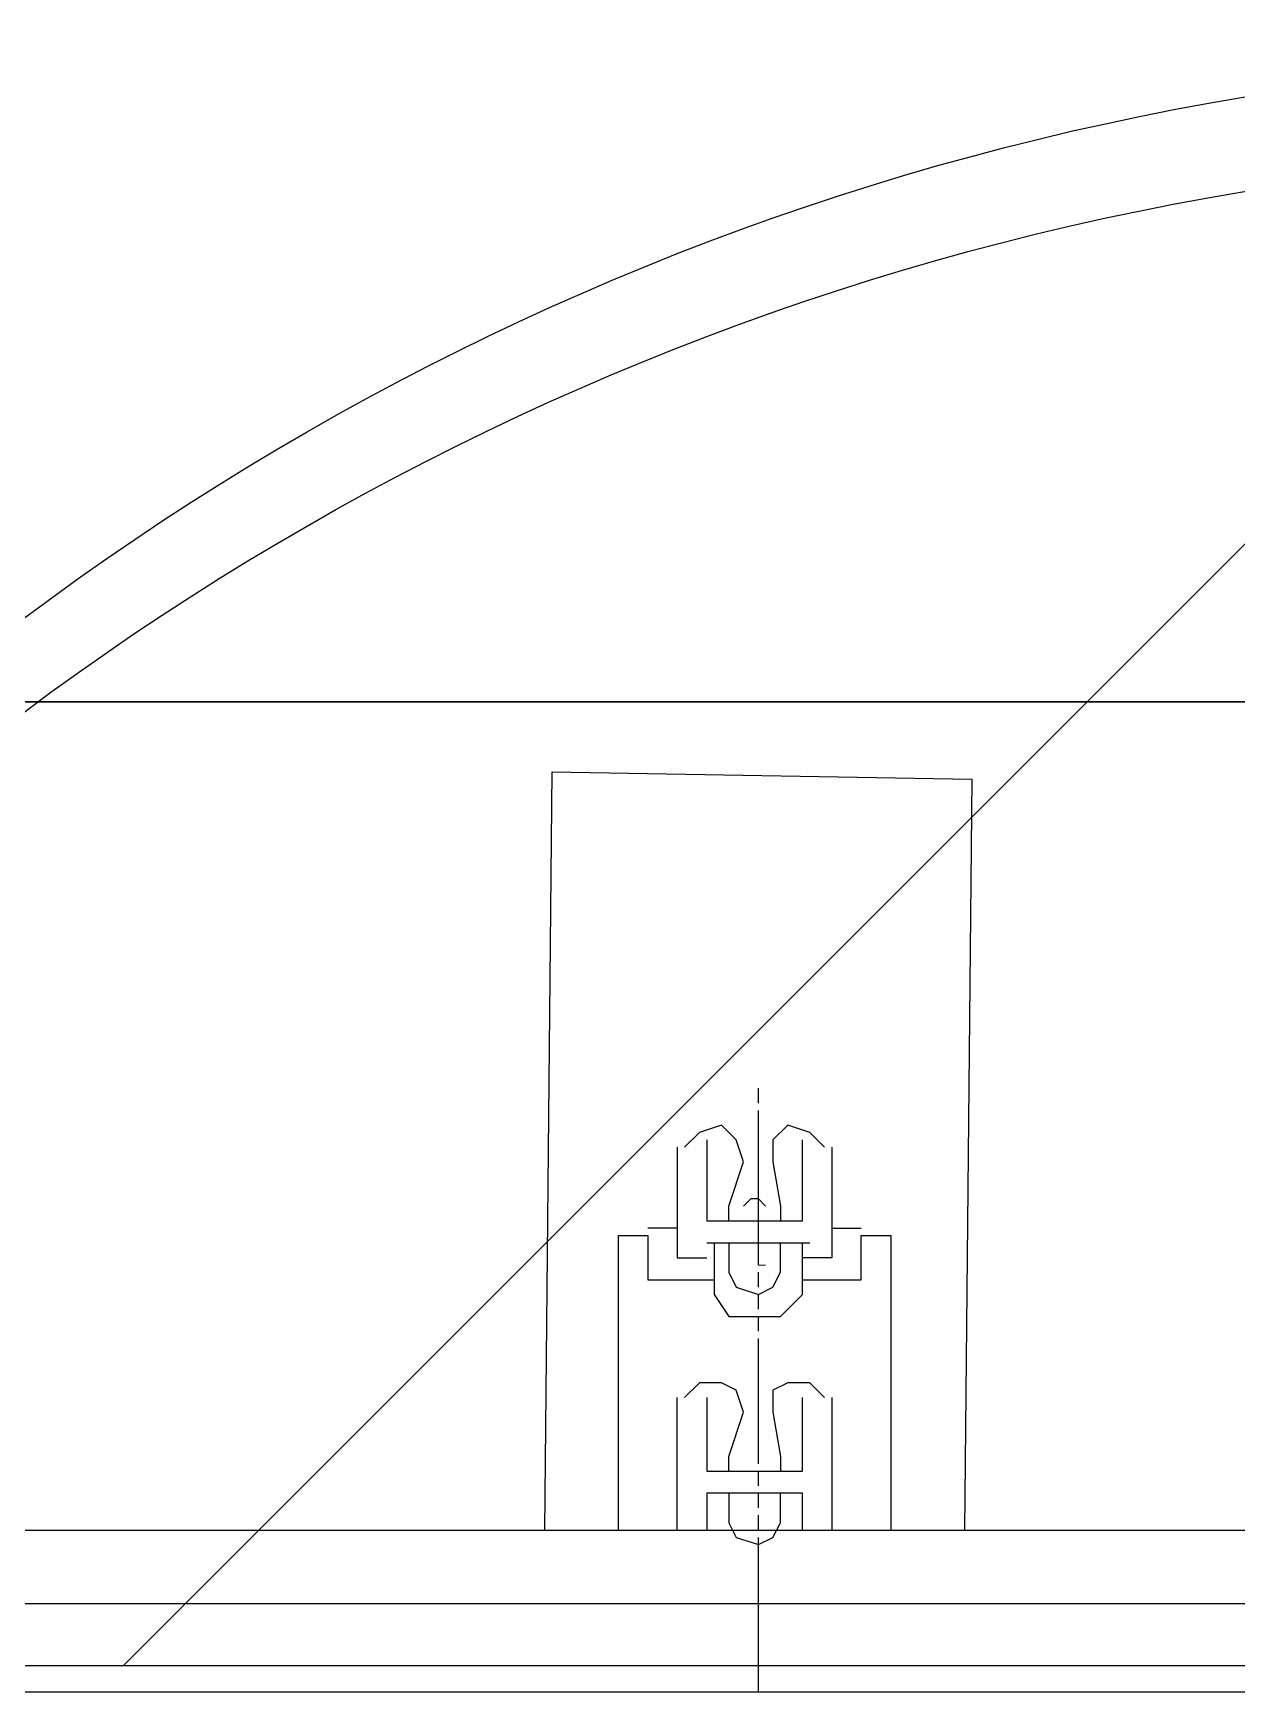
# Model space of a CAD drawing. Header units: millimetres. Extents: x -45 to 90, y -17 to 16.
# Drawn here: x 5.852 to 6.601, y 0.731 to 1.766 of the extents above; entities that cross this region are included whole.
import ezdxf

# ---------------------------------------------------------------- set-up
doc = ezdxf.new("R2010")
doc.units = ezdxf.units.MM
doc.header["$PDMODE"] = 3
doc.layers.add('PDF_Geometry', color=7, linetype='Continuous')

msp = doc.modelspace()

# ---------------------------------------------------------------- linework, layer by layer
at = {"color": 5}
msp.add_line((0, 1.35), (53.4325, 1.35), dxfattribs=at)
at = {"color": 2}
msp.add_line((0, 0.75), (53.4325, 0.75), dxfattribs=at)
at = {"color": 6}
msp.add_lwpolyline([(-0.0021, -1.3499), (23.64, -1.95), (23.7209, 1.35), (0.0002, 1.3501)], close=True, dxfattribs=at)
at = {"color": 4}
for centre in [(6.8933, 0), (6.8928, -0.0589)]:
    msp.add_circle(centre, 1.75, dxfattribs=at)
at = {"color": 2}
msp.add_arc((-0.8299, -500.0575), 500.8082, 85.235272, 89.904911, dxfattribs=at)
at = {"color": 4}
msp.add_point((6.9078, 1.7499), dxfattribs=at)
at = {"layer": 'PDF_Geometry', "lineweight": 25}
for points in [[(6.1702, 0.8343), (6.1748, 1.3065), (6.4361, 1.3019), (6.4315, 0.8343)], [(6.3032, 1.1002), (6.3032, 1.1094)], [(6.3032, 0.9993), (6.3032, 1.0131), (6.3032, 1.0268), (6.3032, 1.0406), (6.3032, 1.0545), (6.3032, 1.0681), (6.3032, 1.0819), (6.3032, 1.0956)], [(6.2848, 1.0268), (6.2848, 1.036), (6.294, 1.0635), (6.2894, 1.0773), (6.2802, 1.0864), (6.2665, 1.0819), (6.2573, 1.0727)], [(6.2711, 1.0773), (6.2711, 1.0268), (6.3307, 1.0268), (6.3307, 1.0773)], [(6.3444, 1.0727), (6.3353, 1.0819), (6.3215, 1.0864), (6.3123, 1.0773), (6.3123, 1.0635), (6.3169, 1.036), (6.3169, 1.0268)], [(6.2527, 1.0727), (6.2527, 1.0223), (6.2344, 1.0223)], [(6.349, 1.0727), (6.349, 1.0223), (6.3673, 1.0223)], [(6.3077, 1.036), (6.3032, 1.0406), (6.2986, 1.0406), (6.294, 1.036)], [(6.2161, 0.8343), (6.2161, 1.0177), (6.2344, 1.0177), (6.2344, 0.9902), (6.2757, 0.9902)], [(6.2527, 1.0223), (6.2527, 1.0039), (6.2711, 1.0039)], [(6.349, 1.0223), (6.349, 1.0039), (6.3307, 1.0039)], [(6.3307, 0.9902), (6.3673, 0.9902), (6.3673, 1.0177), (6.3857, 1.0177), (6.3857, 0.8343)], [(6.2711, 1.0131), (6.2757, 1.0131), (6.3307, 1.0131)], [(6.2757, 1.0131), (6.2757, 0.981), (6.2848, 0.9672), (6.3169, 0.9672), (6.3307, 0.981), (6.3307, 1.0131), (6.3353, 1.0131)], [(6.2848, 1.0131), (6.2848, 0.9948), (6.2894, 0.9856), (6.3032, 0.981), (6.3123, 0.9856), (6.3169, 0.9948), (6.3169, 1.0131)], [(6.3032, 0.9856), (6.3032, 0.9948)], [(6.3032, 0.9718), (6.3032, 0.981)], [(6.3032, 0.9581), (6.3032, 0.9672)], [(6.3032, 0.8756), (6.3032, 0.8847), (6.3032, 0.8893), (6.3032, 0.8985), (6.3032, 0.9031), (6.3032, 0.9122), (6.3032, 0.9168), (6.3032, 0.926), (6.3032, 0.9306), (6.3032, 0.9399), (6.3032, 0.9443), (6.3032, 0.9535)], [(6.2848, 0.871), (6.2848, 0.8802), (6.294, 0.9077), (6.2894, 0.9214), (6.2802, 0.926), (6.2665, 0.926), (6.2573, 0.9168)], [(6.3444, 0.9168), (6.3353, 0.926), (6.3215, 0.926), (6.3123, 0.9214), (6.3123, 0.9077), (6.3169, 0.8802), (6.3169, 0.871)], [(6.2527, 0.8343), (6.2527, 0.9168)], [(6.2711, 0.9168), (6.2711, 0.871), (6.3307, 0.871), (6.3307, 0.9168)], [(6.349, 0.9168), (6.349, 0.8343)], [(6.3032, 0.8618), (6.3032, 0.871)], [(6.3307, 0.8343), (6.3307, 0.8572), (6.2711, 0.8572), (6.2711, 0.8343)], [(6.2848, 0.8572), (6.2848, 0.8389), (6.2894, 0.8297), (6.3032, 0.8253), (6.3123, 0.8297), (6.3169, 0.8389), (6.3169, 0.8572)], [(6.3032, 0.8481), (6.3032, 0.8572)], [(6.3032, 0.8343), (6.3032, 0.8435)], [(-0.4813, 0.8343), (14.6738, 0.8343)], [(6.3032, 0.7335), (6.3032, 0.7472), (6.3032, 0.761), (6.3032, 0.7747), (6.3032, 0.7885), (6.3032, 0.8022), (6.3032, 0.816), (6.3032, 0.8297)], [(-0.8068, 0.7885), (-0.7472, 0.7885), (16.7183, 0.7885), (16.7779, 0.7885)], [(9.6633, 0.7107), (9.2508, 0.7151), (9.1407, 0.7197), (9.0628, 0.7197), (8.5402, 0.7289), (8.4623, 0.7335), (8.2835, 0.7335), (7.683, 0.7335), (-0.0046, 0.7335)]]:
    msp.add_lwpolyline(points, dxfattribs=at)
at = {"layer": 'PDF_Geometry', "lineweight": 9}
msp.add_lwpolyline([(6.3032, 0.9993), (6.3077, 0.9993)], dxfattribs=at)

doc.saveas('drawing.dxf')
